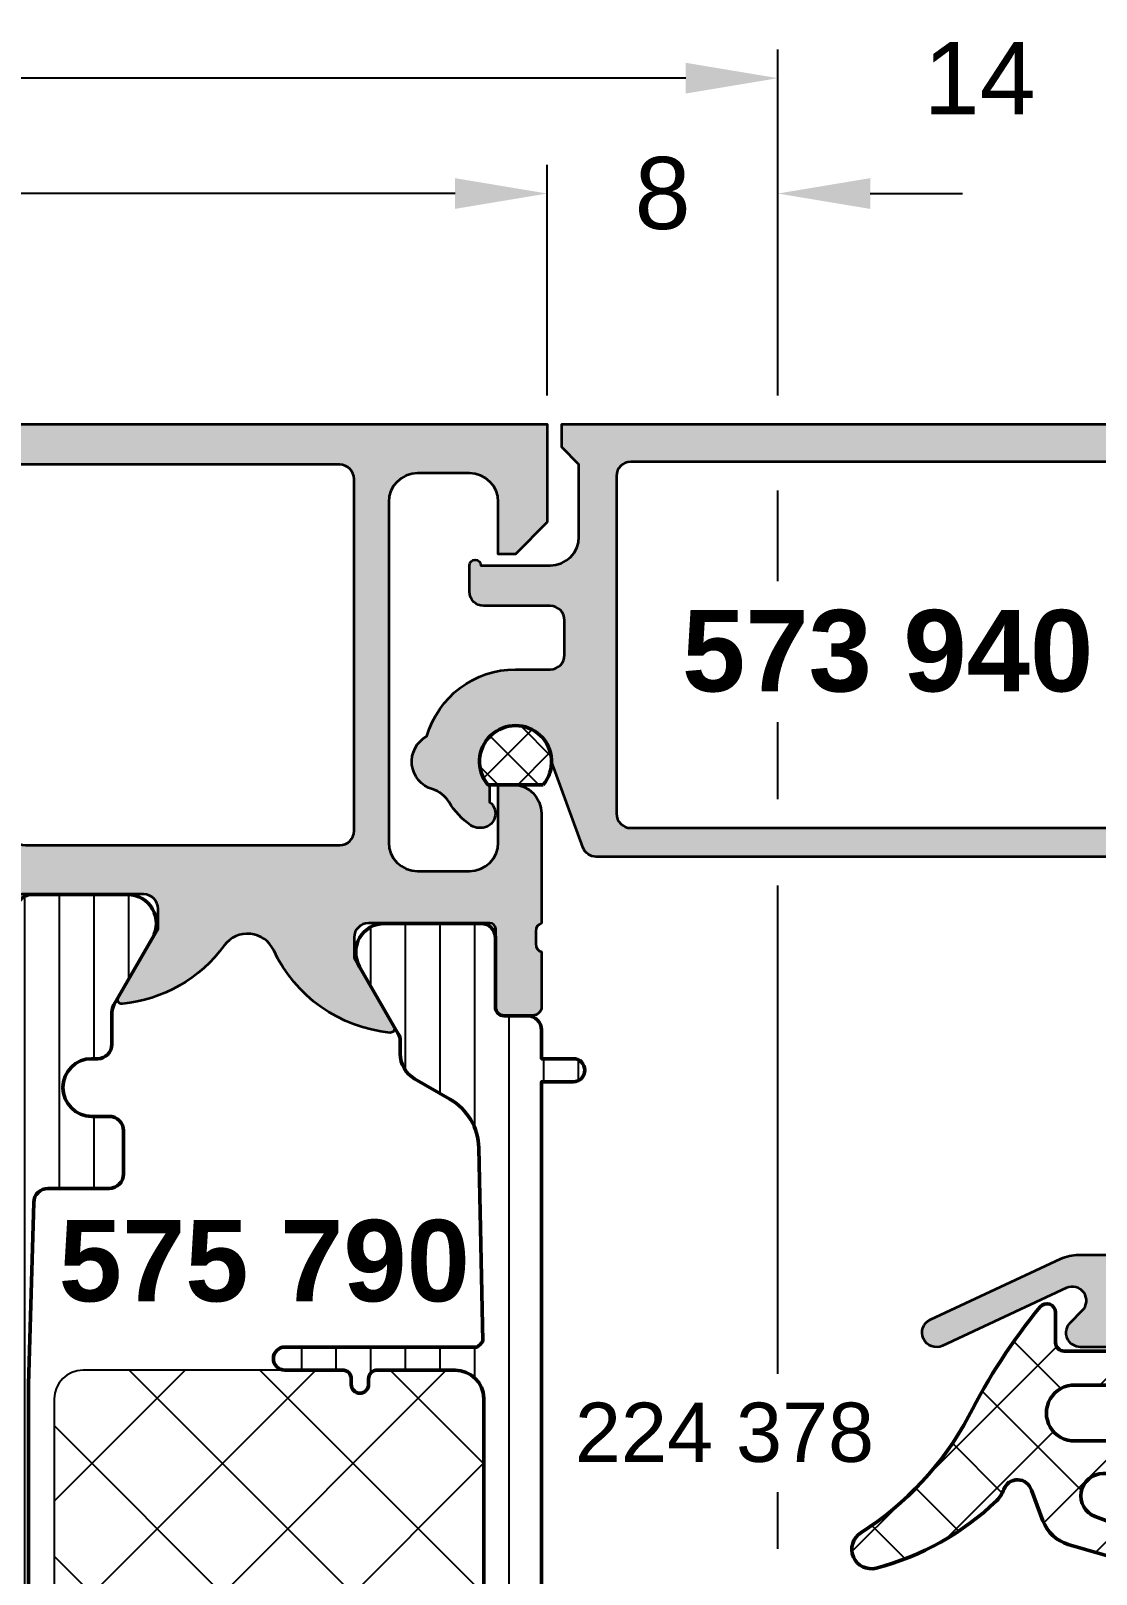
# Model space of a CAD drawing. Header units: millimetres. Extents: x 3 to 186, y 89 to 188.
# Drawn here: x 117.8 to 154.8, y 134.2 to 187.7 of the extents above; entities that cross this region are included whole.
import ezdxf

# ---------------------------------------------------------------- set-up
doc = ezdxf.new("R2010")
doc.units = ezdxf.units.MM
doc.header["$PDMODE"] = 1
doc.header["$PDSIZE"] = -0.001
for name, color, linetype, lineweight in [('S01_Bemaßung', 140, 'Continuous', 25), ('S02_Beschriftung', 40, 'Continuous', 25), ('S03_AL_Kontur', 255, 'Continuous', 35), ('S04_AL_Schraffur', 253, 'Continuous', 25), ('S05_EPDM_Kontur', 31, 'Continuous', 50), ('S06_EPDM_Schraffur', 43, 'Continuous', 25), ('S07_Isolation_Kontur', 91, 'Continuous', 50), ('S08_Isolation_Schraffur', 103, 'Continuous', 25), ('S35_Dämmung_Kontur', 3, 'Continuous', 25), ('S36_Dämmung_Schraffur', 120, 'Continuous', 25)]:
    doc.layers.add(name, color=color, linetype=linetype, lineweight=lineweight)
doc.styles.add('1_1_H_Art', font='arialbd.ttf', dxfattribs={"height": 2.825})
doc.styles.add('1_1_N_Art', font='arial.ttf', dxfattribs={"height": 2.055})
doc.styles.add('Arial', font='arial.ttf')
doc.dimstyles.new('1 zu 1', dxfattribs={"dimtxt": 2.5, "dimasz": 3.2, "dimexe": 1, "dimexo": 1, "dimgap": 1.5, "dimtad": 0, "dimdec": 1, "dimrnd": 0.5, "dimdsep": 46, "dimtxsty": 'Arial', "dimcen": 0, "dimclrd": 256, "dimclre": 256, "dimclrt": 256, "dimadec": 0, "dimazin": 0, "dimtfac": 1, "dimtdec": 1, "dimtofl": 0, "dimtmove": 0, "dimatfit": 1, "dimfxl": 1, "dimtolj": 1, "dimlwd": 25, "dimlwe": 25, "dimarcsym": 0})

# ---------------------------------------------------------------- blocks, each defined once
blk = doc.blocks.new('224378_s_8')
at = {"layer": 'S06_EPDM_Schraffur'}
h = blk.add_hatch(dxfattribs=at)
h.set_pattern_fill('NETZ', color=256, scale=2, angle=45, style=0)
h.set_pattern_definition([(45, (0, 0), (-1.414213562373095, 1.414213562373095), []), (135, (0, 0), (-1.414213562373095, -1.414213562373095), [])])
edge = h.paths.add_edge_path(flags=16)
edge.add_line((-0.164506756735267, -8.898610062468471), (1.312058528250102, -9.02879505891238))
edge.add_arc((1.354402743050796, -8.548524679816852), 0.482133456175413, 264.9614060860426, 444.1942468849379)
edge.add_arc((1.788147778703211, -4.282644851878048), 3.805740779663171, 219.7107994912026, 264.19424688493814, ccw=False)
edge.add_arc((-1.831880451483197, -7.289203000000025), 0.900000000000025, 39.71079949120138, 89.99999999999888)
edge.add_line((-1.831880451483179, -6.389203), (-2.724599748853934, -6.389202999999998))
edge.add_arc((-2.724599748853935, -7.159202999999999), 0.7700000000000005, 89.99999999999993, 249.447227364939)
edge.add_line((-2.99492361832416, -7.880191908094046), (-0.4540742874858088, -8.832844875625497))
edge.add_arc((-0.06789733109976337, -7.802860721205427), 1.100000000000008, 249.4472273649386, 264.9614060860424)
edge = h.paths.add_edge_path()
edge.add_arc((-7.106222588086673, -6.603951089656411), 0.9999999999999981, 313.9554304623681, 340.5908816210754)
edge.add_arc((-5.689991462348253, -7.10293815013273), 0.501565412505601, 16.21949341422419, 160.5908816210756, ccw=False)
edge.add_line((-5.208388999999999, -6.962842), (-4.809097000000003, -8.023084999999998))
edge.add_arc((-3.530084106027413, -7.537366235916185), 1.368136214245953, 200.7948065589327, 253.1264479161749)
edge.add_line((-3.927199999999999, -8.846601), (-1.450207000000001, -9.565351))
edge.add_arc((-0.5357365995927568, -6.217129211815003), 3.470856559424161, 254.7238748318921, 269.1174250522471)
edge.add_line((-0.589198999999997, -9.687574000000001), (1.283889999999998, -9.686598))
edge.add_arc((1.381176604735675, -8.525821815111122), 1.164845927522681, 265.209141032843, 406.8529737836414)
edge.add_arc((5.597147255102664, -4.027942672077469), 5.000000000000002, 184.3739810741781, 226.8529737836415, ccw=False)
edge.add_line((0.6117098113462458, -4.409273885580231), (0.3208993940556591, -0.6072847169584201))
edge.add_arc((0.02177314743027418, -0.6301645897685859), 0.2999999999999999, 4.373981074178115, 101.4394164137661)
edge.add_line((-0.03772635278444558, -0.3361241002536238), (-1.473685988328556, -0.6266925208963805))
edge.add_arc((-1.414186488113836, -0.9207330104113427), 0.3, 101.4394164137662, 188.9325514570444)
edge.add_line((-1.71054803132498, -0.9673145057234206), (-1.581707, -1.787029))
edge.add_arc((-1.868758854211871, -1.846154545567499), 0.2930778004986527, -91.16272792492452, 11.638733974823424, ccw=False)
edge.add_line((-1.874706, -2.139172), (-4.072708, -2.139172))
edge.add_arc((-4.076622919135959, -1.843066051712089), 0.2961318274068569, 180.9848550183428, 270.7574831788943, ccw=False)
edge.add_line((-4.372711, -1.848156), (-4.372710999999999, -0.7990531064777886))
edge.add_arc((-4.672710999999999, -0.7990531064777886), 0.2999999999999998, 0, 140.7032694711882)
edge.add_arc((11.51231980934353, -14.04480510928554), 21.21423363212921, 140.7032694711885, 152.9845319991142)
edge.add_arc((-16.92463388070737, 0.6810423653327762), 10.81061697889412, 302.45192504355396, 331.91348550750234, ccw=False)
edge.add_arc((-10.76146025027532, -9.011138990564021), 0.6751606889195143, 122.4519250435539, 284.5455045181278)
edge.add_arc((-12.96178949557896, -0.5308870950376852), 9.436217759805226, 284.545504518128, 313.9554304623682)
edge = h.paths.add_edge_path(flags=16)
edge.add_line((-2.191143, -3.317181), (-3.691143, -3.317181))
edge.add_arc((-3.717307442172203, -4.287182), 0.9703538107490393, 88.45489984488933, 271.5451001551107)
edge.add_line((-3.691143, -5.257183), (-2.191143000000001, -5.257183))
edge.add_arc((-2.164978962858655, -4.287182), 0.9703537998279469, 268.4549237517581, 451.5450762482419)
at = {"layer": 'S05_EPDM_Kontur'}
for points in [[(-6.412123991510444, -7.323831036752387, 0.1167451748392793), (-6.163052804110888, -6.93626232719596, -0.7290213320469126), (-5.208388999999999, -6.962842), (-4.809097000000003, -8.023084999999998, 0.232392888354235), (-3.927199999999999, -8.846601), (-1.450207000000001, -9.565351, 0.06288641343586611), (-0.589198999999997, -9.687574000000001), (1.283889999999998, -9.686598, 0.7109508974955993), (2.177783089369847, -7.67594879900521, -0.1875016784359854), (0.6117098113462458, -4.409273885580231), (0.3208993940556591, -0.60728471695842, 0.4508106504087874), (-0.03772635278444558, -0.3361241002536238), (-1.473685988328556, -0.6266925208963805, 0.4014558848682083), (-1.71054803132498, -0.9673145057234206), (-1.581707, -1.787029, -0.4812753553426265), (-1.874706, -2.139172), (-4.072708, -2.139172, -0.41305172572927), (-4.372711, -1.848156), (-4.372710999999999, -0.7990531064777886, 0.7047904934950746), (-4.904873905330836, -0.6090520923006407, 0.05363846905389252), (-7.387100000000009, -4.40864200000001, -0.1292631261023754), (-11.12374591125531, -8.44141005878105, 0.8547870980889478), (-10.59189443223657, -9.664659754744566, 0.1290340701791967)], [(-2.191143, -3.317181), (-3.691143, -3.317181, 1.02733734596278), (-3.691143, -5.257183), (-2.191143000000001, -5.257183, 1.027336917146778)], [(-0.164506756735267, -8.898610062468471), (1.312058528250102, -9.02879505891238, 0.993327583110394), (1.403173528208197, -8.068864299882488, -0.1965703499222237), (-1.139529223543036, -6.714181455038625, 0.223018928386005), (-1.831880451483179, -6.389203), (-2.724599748853934, -6.389202999999998, 0.8349977907423911), (-2.99492361832416, -7.880191908094046), (-0.454074287485809, -8.832844875625497, 0.06779696395073043)]]:
    blk.add_lwpolyline(points, format="xyb", close=True, dxfattribs=at)
blk = doc.blocks.new('244511_s_2')
at = {"layer": 'S06_EPDM_Schraffur'}
h = blk.add_hatch(dxfattribs=at)
h.set_pattern_fill('NETZ', color=256, angle=45)
h.set_pattern_definition([(45, (0, 0), (-0.7071067811865475, 0.7071067811865476), []), (135, (0, 0), (-0.7071067811865476, -0.7071067811865475), [])])
h.paths.add_polyline_path([(-0.8000000000000002, 0.9604686356149273), (-0.8000000000000002, -0.960468635614927, 2.134374745810951)])
at = {"layer": 'S05_EPDM_Kontur'}
blk.add_lwpolyline([(-0.8000000000000002, -0.9604686356149271), (-0.8000000000000002, 0.9604686356149271, -2.134374745810951)], format="xyb", close=True, dxfattribs=at)
blk = doc.blocks.new('573940_s')
at = {"layer": 'S04_AL_Schraffur'}
h = blk.add_hatch(color=256, dxfattribs=at)
h.dxf.hatch_style = 1
h.paths.add_polyline_path([(0.4999999999999964, 22, 0.4142135623730951), (0, 21.5), (0, 0.5), (0.8000000000000007, 0.4999999999999964), (1.399999999999991, 1.100000000000001), (3.900000000000002, 1.100000000000001, -0.4142135623730951), (4.900000000000002, 0.1000000000000014), (4.900000000000002, -2.300000000000001, 1), (4.900000000000002, -2.699999999999999), (5.800000000000001, -2.699999999999999, 0.4142135623730951), (6.300000000000001, -2.199999999999999), (6.300000000000006, 0.1000000000000014, -0.4142135623730951), (6.800000000000004, 0.6000000000000014), (8, 0.6000000000000014, -0.4142135623730951), (8.5, 0.1000000000000014), (8.5, -1.099999999999998, 0.3348749598846482), (10.82105496264089, -4.176923076923082, 0.6691373513853219), (12.65949349850255, -3.981730769230733, -0.1871225890724398), (13.10034186267938, -3.408471933471876, 0.1036124226643165), (13.90909090909092, -2.652390851355285, 0.1710164267635658), (13.99894552652606, -2.332455532034334, 0.7457290145034181), (13.1, -2), (12.56746757864487, -2, -1.481801024427353), (11.70000000000001, 0.1500000000000021), (14.67101007166283, 1.231359231790368, 0.3152987888789837), (15, 1.701205542183324), (15.00000000000001, 20.2, -0.4142135623730951), (15.50000000000001, 20.7), (28.3, 20.70000000000001, -0.4142135623730951), (28.8, 20.20000000000001), (28.8, 18.439609887764, 0.109517811683241), (28.94053831944502, 17.80568249515295), (31.04684610425517, 13.28869087390441, 1), (31.95315389240508, 13.71130913325774), (29.94990235896572, 18.00729591023983, -0.839099631177284), (30.73550936257563, 18.55738385623783), (31.14644660940673, 18.14644660940673, 0.668178637919302), (32.00000000000001, 18.5), (32, 19.5, 0.414213562373093), (31.5, 20), (30.5, 20, -0.4142135623730951), (30, 20.5), (30, 21.5, 0.4142135623730951), (29.5, 22)])
h.paths.add_polyline_path([(14, 20.3), (14, 2.900000000000002, -0.4142135623730945), (13.5, 2.400000000000002), (1.800000000000001, 2.399999999999999, -0.4142135623730951), (1.300000000000001, 2.899999999999999), (1.300000000000008, 20.3, -0.414213562373095), (1.800000000000004, 20.8), (13.5, 20.8, -0.4142135623730947)], flags=16)
at = {"layer": 'S03_AL_Kontur'}
for points in [[(13.10034186267939, -3.408471933471876, 0.1871225890724411), (12.65949349850255, -3.981730769230736, -0.6691373513853248), (10.82105496264088, -4.176923076923078, -0.3348749598846475), (8.5, -1.099999999999999), (8.5, 0.1000000000000004, 0.4142135623730951), (8, 0.600000000000001), (6.800000000000002, 0.6000000000000002, 0.414213562373095), (6.300000000000003, 0.1000000000000004), (6.300000000000001, -2.2, -0.414213562373095), (5.800000000000001, -2.7), (4.900000000000001, -2.7, -0.9999999999999999), (4.900000000000001, -2.3), (4.900000000000001, 0.1000000000000001, 0.4142135623730951), (3.900000000000001, 1.100000000000001), (1.399999999999995, 1.1), (0.8000000000000002, 0.5000000000000001), (3.061616997868383e-17, 0.5), (1.316495309083405e-15, 21.50000000000001, -0.414213562373095), (0.5000000000000017, 22), (29.5, 22, -0.414213562373095), (30, 21.5), (30, 20.5, 0.414213562373095), (30.5, 20), (31.50000000000001, 20, -0.414213562373095), (32, 19.5), (32.00000000000001, 18.5, -0.668178637919298), (31.14644660940673, 18.14644660940672), (30.73550936257563, 18.55738385623783, 0.8390996311772799), (29.94990235896572, 18.00729591023983), (31.95315389351833, 13.71130913087036, -0.9999999894632878), (31.04684610648167, 13.28869086912966), (28.94053831944502, 17.80568249515295, -0.1095178116832409), (28.8, 18.439609887764), (28.8, 20.20000000000001, 0.414213562373095), (28.3, 20.70000000000001), (15.50000000000001, 20.7, 0.414213562373095), (15.00000000000001, 20.2), (15, 1.701205542183323, -0.3152987888789837), (14.67101007166283, 1.231359231790368), (11.7, 0.1500000000000005, 1.481801024427348), (12.56746757864487, -2), (13.1, -2, -0.7207592200561251), (14, -2.300000000000002), (14, -2.364911064067285, -0.1543471301870135), (13.90909090909092, -2.652390851355297, -0.1036124226643151)], [(13.5, 2.400000000000002, 0.414213562373095), (14, 2.900000000000002), (14, 20.3, 0.414213562373095), (13.5, 20.8), (1.800000000000001, 20.8, 0.414213562373095), (1.300000000000003, 20.3), (1.3, 2.9, 0.414213562373095), (1.800000000000001, 2.4)]]:
    blk.add_lwpolyline(points, format="xyb", close=True, dxfattribs=at)
at = {"rotation": 180}
blk.add_blockref('244511_s_2', (11.7, -1.099999999999999), dxfattribs=at)
blk = doc.blocks.new('*D77')
at = {"layer": 'Defpoints', "color": 0, "transparency": 16777216}
for p in [(135.7182196403473, 182.0624956198927), (135.7182196403473, 174.062495619893), (86.71821964034734, 173.562495619893)]:
    blk.add_point(p, dxfattribs=at)
at = {"layer": 'S01_Bemaßung', "lineweight": 25, "transparency": 16777216}
for p, q in [((86.71821964034734, 174.562495619893), (86.71821964034734, 183.0624956198927)), ((135.7182196403473, 175.062495619893), (135.7182196403473, 183.0624956198927)), ((89.91821964034735, 182.0624956198927), (107.8747680714524, 182.0624956198927)), ((132.5182196403474, 182.0624956198927), (114.5616712092423, 182.0624956198927))]:
    blk.add_line(p, q, dxfattribs=at)
at = {"layer": 'S01_Bemaßung', "transparency": 16777216}
for points in [[(89.91821964034735, 182.595828953226), (89.91821964034735, 181.5291622865594), (86.71821964034734, 182.0624956198927)], [(132.5182196403474, 182.595828953226), (132.5182196403474, 181.5291622865594), (135.7182196403473, 182.0624956198927)]]:
    blk.add_solid(points, dxfattribs=at)
at = {"layer": 'S01_Bemaßung', "transparency": 16777216, "insert": (111.2182196403473, 182.0624956198927), "char_height": 2.5, "attachment_point": 5, "style": 'Arial'}
blk.add_mtext('\\A1;49', dxfattribs=at)
blk = doc.blocks.new('*D78')
at = {"layer": 'Defpoints', "color": 0, "transparency": 16777216}
for p in [(143.718928180343, 182.0624956198927), (135.7182196403473, 174.062495619893), (143.718928180343, 174.062495619893)]:
    blk.add_point(p, dxfattribs=at)
at = {"layer": 'S01_Bemaßung', "lineweight": 25, "transparency": 16777216}
for p, q in [((135.7182196403473, 175.062495619893), (135.7182196403473, 183.0624956198927)), ((143.718928180343, 175.062495619893), (143.718928180343, 183.0624956198927)), ((132.5182196403474, 182.0624956198927), (129.3182196403473, 182.0624956198927)), ((146.918928180343, 182.0624956198927), (150.118928180343, 182.0624956198927))]:
    blk.add_line(p, q, dxfattribs=at)
at = {"layer": 'S01_Bemaßung', "transparency": 16777216}
for points in [[(132.5182196403474, 182.595828953226), (132.5182196403474, 181.5291622865594), (135.7182196403473, 182.0624956198927)], [(146.918928180343, 182.595828953226), (146.918928180343, 181.5291622865594), (143.718928180343, 182.0624956198927)]]:
    blk.add_solid(points, dxfattribs=at)
at = {"layer": 'S01_Bemaßung', "transparency": 16777216, "insert": (139.7185739103452, 182.0624956198927), "char_height": 2.5, "attachment_point": 5, "style": 'Arial'}
blk.add_mtext('\\A1;8', dxfattribs=at)
blk = doc.blocks.new('*D79')
at = {"layer": 'Defpoints', "color": 0, "transparency": 16777216}
for p in [(157.7182196403473, 186.062495619893), (143.718928180343, 174.062495619893), (157.7182196403473, 173.562495619893)]:
    blk.add_point(p, dxfattribs=at)
at = {"layer": 'S01_Bemaßung', "lineweight": 25, "transparency": 16777216}
for p, q in [((143.718928180343, 175.062495619893), (143.718928180343, 187.062495619893)), ((157.7182196403473, 174.562495619893), (157.7182196403473, 187.062495619893)), ((140.518928180343, 186.062495619893), (137.318928180343, 186.062495619893)), ((160.9182196403473, 186.062495619893), (164.1182196403473, 186.062495619893))]:
    blk.add_line(p, q, dxfattribs=at)
at = {"layer": 'S01_Bemaßung', "transparency": 16777216}
for points in [[(140.518928180343, 186.5958289532263), (140.518928180343, 185.5291622865597), (143.718928180343, 186.062495619893)], [(160.9182196403473, 186.5958289532263), (160.9182196403473, 185.5291622865597), (157.7182196403473, 186.062495619893)]]:
    blk.add_solid(points, dxfattribs=at)
at = {"layer": 'S01_Bemaßung', "transparency": 16777216, "insert": (150.7185739103452, 186.062495619893), "char_height": 2.5, "attachment_point": 5, "style": 'Arial'}
blk.add_mtext('\\A1;14', dxfattribs=at)
blk = doc.blocks.new('*D80')
at = {"layer": 'Defpoints', "color": 0, "transparency": 16777216}
for p in [(143.718928180343, 186.062495619893), (72.71821964034552, 166.0624243197716), (143.718928180343, 134.0624938649056)]:
    blk.add_point(p, dxfattribs=at)
at = {"layer": 'S01_Bemaßung', "lineweight": 25, "transparency": 16777216}
for p, q in [((72.71821964034552, 175.0624963155567), (72.71821964034552, 187.062495619893)), ((143.718928180343, 175.062495619893), (143.718928180343, 187.062495619893)), ((75.91821964034553, 186.062495619893), (105.179522068598, 186.062495619893)), ((140.518928180343, 186.062495619893), (111.2576257520905, 186.062495619893)), ((72.71821964034552, 167.0624243197716), (72.71821964034552, 173.0624963155567)), ((143.718928180343, 168.6224118503177), (143.718928180343, 171.7624956198929)), ((143.718928180343, 161.062495619893), (143.718928180343, 163.7357474574118)), ((143.718928180343, 141.1355158456324), (143.718928180343, 158.062495619893)), ((143.718928180343, 135.0624938649056), (143.718928180343, 137.0356590925628))]:
    blk.add_line(p, q, dxfattribs=at)
at = {"layer": 'S01_Bemaßung', "transparency": 16777216}
for points in [[(75.91821964034553, 186.5958289532263), (75.91821964034553, 185.5291622865597), (72.71821964034552, 186.062495619893)], [(140.518928180343, 186.5958289532263), (140.518928180343, 185.5291622865597), (143.718928180343, 186.062495619893)]]:
    blk.add_solid(points, dxfattribs=at)
at = {"layer": 'S01_Bemaßung', "transparency": 16777216, "insert": (108.2185739103443, 186.062495619893), "char_height": 2.5, "attachment_point": 5, "style": 'Arial'}
blk.add_mtext('\\A1;71', dxfattribs=at)
blk = doc.blocks.new('511130_s')
at = {"layer": 'S04_AL_Schraffur'}
h = blk.add_hatch(color=256, dxfattribs=at)
h.dxf.hatch_style = 1
edge = h.paths.add_edge_path()
edge.add_line((5.551115123125783e-16, -3.399999999999999), (-1.1, -4.500000000000001))
edge.add_line((-1.099999999999999, -4.500000000000001), (-1.699999999999999, -4.5))
edge.add_line((-1.699999999999999, -4.5), (-1.7, -2.7))
edge.add_arc((-2.7, -2.7), 1, 0, 90)
edge.add_line((-2.7, -1.7), (-4.500000000000001, -1.700000000000002))
edge.add_arc((-4.5, -2.700000000000001), 0.9999999999999991, 90.00000000000006, 180)
edge.add_line((-5.5, -2.700000000000001), (-5.5, -14.5))
edge.add_arc((-4.499999999999999, -14.5), 1.000000000000001, 179.9999999999999, 269.9999999999999)
edge.add_line((-4.500000000000001, -15.5), (-2.700000000000002, -15.5))
edge.add_arc((-2.700000000000003, -14.5), 1, 270, 360.0000000000001)
edge.add_line((-1.700000000000002, -14.5), (-1.699999999999999, -12.5))
edge.add_line((-1.699999999999999, -12.5), (-1.199999999999996, -12.5))
edge.add_arc((-1.199999999999996, -13.5), 1, 0, 90, ccw=False)
edge.add_line((-0.1999999999999963, -13.5), (-0.1999999999999968, -17.3))
edge.add_arc((-0.09999999999999384, -17.58284271247462), 0.3000000000000038, 109.471220634491, 180)
edge.add_line((-0.3999999999999968, -17.58284271247462), (-0.3999999999999951, -18.01715728752539))
edge.add_arc((-0.09999999999999548, -18.01715728752539), 0.2999999999999996, 180, 250.5287793655094)
edge.add_line((-0.1999999999999948, -18.3), (-0.1999999999999941, -20.19999999999996))
edge.add_arc((-0.5000000000000338, -20.19999999999996), 0.3000000000000397, -90, 0, ccw=False)
edge.add_line((-0.5000000000000336, -20.5), (-1.489999999999954, -20.5))
edge.add_arc((-1.489999999999954, -20.19999999999996), 0.3000000000000398, 180, 270.00000000000006, ccw=False)
edge.add_line((-1.789999999999994, -20.19999999999996), (-1.789999999999996, -17.5))
edge.add_arc((-1.989999999999996, -17.50000000000001), 0.2, 1.017777498068326e-12, 90.0000000000002)
edge.add_line((-1.989999999999996, -17.3), (-6.19999999999999, -17.3))
edge.add_arc((-6.199999999999989, -17.8), 0.5000000000000036, 90.0000000000002, 180)
edge.add_line((-6.69999999999999, -17.8), (-6.69999999999999, -18.5))
edge.add_line((-6.69999999999999, -18.5), (-5.318504542377629, -20.89282032302755))
edge.add_arc((-5.438119784648292, -20.96188021535171), 0.1381197846482999, -95.6225775507931, 30.00000000000091, ccw=False)
edge.add_arc((-4.96177675882619, -16.12339113815219), 5.000000000000004, 205.0787776641433, 264.37742244920645, ccw=False)
edge.add_arc((-10.39613192002033, -18.66657496595597), 1.000000000000001, 25.0787776641433, 143.8053270726162)
edge.add_arc((-15.2382232411738, -15.12339113815219), 5.000000000000002, 275.62257755079344, 323.8053270726163, ccw=False)
edge.add_arc((-14.7618802153517, -19.96188021535171), 0.1381197846482951, 150.0000000000003, 275.62257755079395, ccw=False)
edge.add_line((-14.88149545762236, -19.89282032302756), (-13.5, -17.5))
edge.add_line((-13.5, -17.5), (-13.5, -16.8))
edge.add_arc((-14, -16.8), 0.5000000000000018, 4.071109992273287e-13, 90)
edge.add_line((-14, -16.3), (-18.21, -16.3))
edge.add_arc((-18.21, -16.5), 0.1999999999999957, 90, 180.000000000001)
edge.add_line((-18.41, -16.5), (-18.41, -19.19999999999996))
edge.add_arc((-18.71000000000004, -19.19999999999996), 0.3000000000000398, -90, 0, ccw=False)
edge.add_line((-18.71000000000004, -19.5), (-19.69999999999996, -19.5))
edge.add_arc((-19.69999999999996, -19.19999999999996), 0.3000000000000398, 180, 270, ccw=False)
edge.add_line((-20, -19.19999999999996), (-20, -17.3))
edge.add_arc((-20.1, -17.01715728752538), 0.3000000000000021, 289.4712206344901, 360)
edge.add_line((-19.8, -17.01715728752538), (-19.8, -16.58284271247462))
edge.add_arc((-20.1, -16.58284271247462), 0.2999999999999972, 0, 70.52877936550966)
edge.add_line((-20, -16.3), (-20, -13.3))
edge.add_arc((-20.3, -13.3), 0.2999999999999972, 0, 90)
edge.add_line((-20.3, -13.00000000000001), (-27.86769096001073, -13.00000000000001))
edge.add_arc((-27.86769096001073, -13.2), 0.1999999999999993, 90, 189.0000000000005)
edge.add_line((-28.06522862812976, -13.23128689300805), (-27.5915806127587, -16.22178276747988))
edge.add_arc((-28.08542478305627, -16.3), 0.5000000000000018, -90, 8.999999999999773, ccw=False)
edge.add_line((-28.08542478305627, -16.8), (-29.6, -16.8))
edge.add_arc((-29.6, -16.6), 0.1999999999999993, 180, 270, ccw=False)
edge.add_line((-29.8, -16.6), (-29.8, -14.05))
edge.add_arc((-30, -14.05), 0.1999999999999993, 0, 90)
edge.add_line((-30, -13.85), (-31.8, -13.85))
edge.add_arc((-31.8, -13.65000000000001), 0.1999999999999957, 179.999999999999, 270, ccw=False)
edge.add_line((-32, -13.65), (-32, -8.700000000000003))
edge.add_arc((-32.525, -8.200000000000003), 0.724999999999999, 316.3971810272963, 403.6028189727036)
edge.add_line((-32, -7.700000000000004), (-32, -1.900000000000004))
edge.add_arc((-32.5, -1.900000000000005), 0.5, 1.017777498068325e-13, 90)
edge.add_line((-32.5, -1.400000000000006), (-39.5, -1.400000000000004))
edge.add_arc((-39.5, -1.900000000000004), 0.5, 90, 180)
edge.add_line((-40, -1.900000000000004), (-40, -4.000000000000005))
edge.add_arc((-40.5, -4.000000000000005), 0.5, -90, 0, ccw=False)
edge.add_line((-40.5, -4.500000000000006), (-41.99999999999999, -4.500000000000006))
edge.add_arc((-42, -4.000000000000003), 0.5000000000000036, 180.0000000000004, 270.0000000000008, ccw=False)
edge.add_line((-42.5, -4.000000000000006), (-42.5, -3.500000000000006))
edge.add_line((-42.5, -3.500000000000006), (-41.2, -3.500000000000006))
edge.add_line((-41.2, -3.500000000000006), (-41.2, -1.300000000000006))
edge.add_line((-41.2, -1.300000000000006), (-47.8, -1.300000000000006))
edge.add_line((-47.8, -1.300000000000006), (-47.8, -3.500000000000006))
edge.add_line((-47.8, -3.500000000000006), (-46.5, -3.500000000000006))
edge.add_line((-46.5, -3.500000000000006), (-46.5, -4.000000000000005))
edge.add_arc((-47, -4.000000000000005), 0.5, -90, 0, ccw=False)
edge.add_line((-47, -4.500000000000006), (-48.5, -4.500000000000006))
edge.add_arc((-48.5, -4.000000000000006), 0.5, 180, 270, ccw=False)
edge.add_line((-49, -4.000000000000006), (-49, -0.5000000000000062))
edge.add_arc((-48.5, -0.5000000000000024), 0.5, 90.0000000000008, 180.0000000000004, ccw=False)
edge.add_line((-48.50000000000001, -5.967448757360216e-15), (0, 0))
edge.add_line((0, 0), (5.551115123125783e-16, -3.399999999999999))
edge = h.paths.add_edge_path(flags=16)
edge.add_arc((-29.7, -1.9), 0.4999999999999982, 90, 180.0000000000002)
edge.add_line((-30.2, -1.900000000000002), (-30.2, -11.85))
edge.add_arc((-29.9, -11.85), 0.2999999999999972, 180, 270)
edge.add_line((-29.9, -12.15), (-29.70919107027986, -12.15000000000001))
edge.add_arc((-29.70919107027986, -11.85000000000002), 0.2999999999999883, 270.0000000000007, 310.0000000000018)
edge.add_line((-29.5163547873739, -12.0798133329357), (-29.14464419713559, -11.76791111376205))
edge.add_arc((-27.85906897776252, -13.3), 1.999999999999998, 90.00000000000011, 129.9999999999999, ccw=False)
edge.add_line((-27.85906897776252, -11.30000000000001), (-19.6, -11.30000000000001))
edge.add_arc((-19.6, -12.30000000000001), 1, 0, 90, ccw=False)
edge.add_line((-18.6, -12.30000000000001), (-18.6, -14.1))
edge.add_arc((-18.1, -14.1), 0.5, 180, 270)
edge.add_line((-18.1, -14.6), (-7.200000000000003, -14.6))
edge.add_arc((-7.200000000000001, -14.1), 0.5, 269.9999999999999, 360)
edge.add_line((-6.700000000000001, -14.1), (-6.699999999999999, -1.900000000000002))
edge.add_arc((-7.199999999999999, -1.900000000000001), 0.5, 0, 90)
edge.add_line((-7.199999999999999, -1.400000000000001), (-29.7, -1.400000000000002))
at = {"layer": 'S03_AL_Kontur'}
for points in [[(5.551115123125783e-16, -3.399999999999999), (-1.099999999999999, -4.500000000000001), (-1.699999999999999, -4.5), (-1.7, -2.7, 0.414213562373095), (-2.7, -1.7), (-4.500000000000001, -1.700000000000002, 0.414213562373095), (-5.5, -2.700000000000001), (-5.5, -14.5, 0.414213562373095), (-4.500000000000001, -15.5), (-2.700000000000002, -15.5, 0.414213562373095), (-1.700000000000002, -14.5), (-1.699999999999999, -12.5), (-1.199999999999996, -12.5, -0.414213562373095), (-0.1999999999999963, -13.5), (-0.1999999999999968, -17.3, 0.3178372451957812), (-0.3999999999999968, -17.58284271247462), (-0.3999999999999951, -18.01715728752539, 0.3178372451957824), (-0.1999999999999948, -18.3), (-0.1999999999999941, -20.19999999999996, -0.4142135623730951), (-0.5000000000000336, -20.5), (-1.489999999999954, -20.5, -0.414213562373095), (-1.789999999999994, -20.19999999999996), (-1.789999999999996, -17.5, 0.414213562373095), (-1.989999999999996, -17.3), (-6.19999999999999, -17.3, 0.414213562373095), (-6.69999999999999, -17.8), (-6.69999999999999, -18.5), (-5.318504542377629, -20.89282032302755, -0.6105378334010336), (-5.451652079404859, -21.09933548774936, -0.2646719147936072), (-9.490406059821304, -18.24271099465534, 0.5699652493473596), (-11.20314714021257, -18.07604432798868, -0.2133901248928144), (-14.74834792059513, -20.09933548774936, -0.6105378334010351), (-14.88149545762236, -19.89282032302756), (-13.5, -17.5), (-13.5, -16.8, 0.4142135623730937), (-14, -16.3), (-18.21, -16.3, 0.414213562373095), (-18.41, -16.5), (-18.41, -19.19999999999996, -0.414213562373095), (-18.71000000000004, -19.5), (-19.69999999999996, -19.5, -0.414213562373095), (-20, -19.19999999999996), (-20, -17.3, 0.3178372451957844), (-19.8, -17.01715728752538), (-19.8, -16.58284271247462, 0.3178372451957838), (-20, -16.3), (-20, -13.3, 0.414213562373095), (-20.3, -13.00000000000001), (-27.86769096001073, -13.00000000000001, 0.4610063144273195), (-28.06522862812976, -13.23128689300805), (-27.5915806127587, -16.22178276747988, -0.4610063144273173), (-28.08542478305627, -16.8), (-29.6, -16.8, -0.414213562373095), (-29.8, -16.6), (-29.8, -14.05, 0.414213562373095), (-30, -13.85), (-31.8, -13.85, -0.4142135623731015), (-32, -13.65), (-32, -8.700000000000003, 0.4000000000000009), (-32, -7.700000000000004), (-32, -1.900000000000004, 0.414213562373095), (-32.5, -1.400000000000006), (-39.5, -1.400000000000004, 0.414213562373095), (-40, -1.900000000000004), (-40, -4.000000000000005, -0.414213562373095), (-40.5, -4.500000000000006), (-41.99999999999999, -4.500000000000006, -0.414213562373095), (-42.5, -4.000000000000006), (-42.5, -3.500000000000006), (-41.2, -3.500000000000006), (-41.2, -1.300000000000006), (-47.8, -1.300000000000006), (-47.8, -3.500000000000006), (-46.5, -3.500000000000006), (-46.5, -4.000000000000005, -0.414213562373095), (-47, -4.500000000000006), (-48.5, -4.500000000000006, -0.414213562373095), (-49, -4.000000000000006), (-49, -0.500000000000006, -0.414213562373095), (-48.50000000000001, -5.967448757360216e-15), (0, 0)], [(-29.7, -1.400000000000002, 0.414213562373095), (-30.2, -1.900000000000002), (-30.2, -11.85, 0.414213562373095), (-29.9, -12.15), (-29.70919107027986, -12.15000000000001, 0.1763269807084703), (-29.5163547873739, -12.0798133329357), (-29.14464419713559, -11.76791111376205, -0.1763269807084643), (-27.85906897776252, -11.30000000000001), (-19.6, -11.30000000000001, -0.414213562373095), (-18.6, -12.30000000000001), (-18.6, -14.1, 0.414213562373095), (-18.1, -14.6), (-7.200000000000002, -14.6, 0.414213562373095), (-6.700000000000001, -14.1), (-6.699999999999999, -1.900000000000002, 0.414213562373095), (-7.199999999999999, -1.400000000000001)]]:
    blk.add_lwpolyline(points, format="xyb", close=True, dxfattribs=at)
blk = doc.blocks.new('30065155_s')
at = {"layer": 'S08_Isolation_Schraffur'}
h = blk.add_hatch(dxfattribs=at)
h.set_pattern_fill('LINIE', color=256, scale=1.2, angle=90)
h.set_pattern_definition([(90, (-1.77635683940025e-14, 23.5), (-1.2, 7.347880794884119e-17), [])])
h.paths.add_polyline_path([(4.400000000000055, 41.3), (4.199999999999982, 41.3, 0.9626991591091886), (4.614304661822929, 39.26423834544263, -0.5305984520674972), (5.299999999999981, 38.8), (5.299999999999981, 37.3, -0.4142135623730951), (4.799999999999981, 36.8), (2.68551033387336, 36.8, 0.4056275268475895), (2.185726456641185, 36.31469952580095), (1.999999999999987, 29.99999999999999), (1.999999999999987, 17.00967747277416, 0.004838623101274684), (2.000187289418271, 16.99032433971403), (2.178149590281433, 7.796517329008065, 0.262769886817676), (3.177775011444863, 6.103172787559451), (4.400000000000053, 5.397520861406832, -0.2679491924311552), (4.900000000000055, 4.53149545762227), (4.900000000000001, 4.085255888325818, 0.1316524975874242), (4.966987298107783, 3.835255888325761), (6.309474411167427, 1.509999999999998, -0.577350269189627), (5.443449007382989, 0.00999999999999801), (2.099999999999997, 0.01000000000001222, -0.4142135623730929), (1.600000000000002, 0.5100000000000051), (1.6, 2.910000000000004, 1.449614044175545), (0.8535533905932718, 3.356446609406731, -0.6681786379193029), (0, 3.710000000000008), (-1.554312234475219e-14, 8.05, 0.4142135623730929), (-0.5000000000000155, 8.549999999999997), (-8.900000000000018, 8.549999999999997, -0.3996375341444468), (-9.898749217771947, 9.500000000000398, 0.01941759881085288), (-9.905638649432166, 9.577334852630926, -0.01060136377192177), (-11.60000000000004, 25.42970143555213), (-11.60000000000002, 26.45000000000001, -0.4142135623730894), (-11.10000000000002, 26.95), (-10.10000000000002, 26.95, 0.4142135623730951), (-9.800000000000018, 27.25), (-9.800000000000018, 28.65, 0.4142135623730934), (-10.10000000000002, 28.95), (-11.50000000000002, 28.95, -0.414213562373097), (-12.00000000000002, 29.45), (-12.00000000000002, 31.15), (-10.00000000000002, 31.15, 0.4142135623730952), (-9.800000000000018, 31.35), (-9.800000000000017, 34.09999999999999), (-8.100000000000017, 34.09999999999999, -0.4627606305581486), (-7.606616451333627, 33.5189279708817), (-8.097353419466573, 30.53242881164731, 0.4627606305581528), (-7.900000000000016, 30.3), (-0.500000000000024, 30.3, 0.4142135623730948), (-2.220446049250313e-14, 30.8), (-1.98729921407903e-14, 39.81010205144337, 0.4082482904638645), (-1.98729921407903e-14, 40.78989794855664), (-2.775557561562891e-14, 43.28999999999999, -0.4142135623730935), (0.4999999999999697, 43.78999999999999), (1.299999999999971, 43.79, 0.4142135623730913), (1.599999999999969, 44.09), (1.599999999999974, 46.48999999999999, -0.4142135623730944), (2.099999999999973, 46.98999999999999), (5.443449007382957, 46.98999999999999, -0.5773502691896274), (6.309474411167393, 45.48999999999999), (4.966987298107751, 43.16474411167425, 1.019560893201792), (4.733878785210184, 42.17218940982598, -0.687960691492699)])
h.paths.add_polyline_path([(-0.5000000000000053, 28.5, -0.4142135623730951), (-5.329070518200751e-15, 28), (-3.996802888650564e-15, 12.64918445417767, -0.7805831932101502), (-0.3764253732035361, 12.55498207793379), (-7.800000000000006, 26.45810189569857), (-7.800000000000004, 28, -0.4142135623730951), (-7.300000000000004, 28.5)], flags=16)
h.paths.add_polyline_path([(-10.00000000000002, 24.75), (-10.00000000000002, 23.23444553569169, 0.008221414753644431), (-8.673170371714624, 10.98797749339614, 0.3782394917421075), (-8.177032075798424, 10.55000000000005), (-1.453177519063315, 10.55, 0.566348922232836), (-1.27675214585978, 10.84420237624388), (-8.827505049255981, 24.98550594060971, 0.276854710730092), (-9.268568482264813, 25.25, 0.6053181298852219)], flags=16)
at = {"layer": 'S07_Isolation_Kontur'}
for points in [[(-0.5000000000000226, 30.3, 0.4142135623730951), (-2.213507155346406e-14, 30.8), (-1.982956271599049e-14, 39.81010205144337, 0.4082482904638645), (-1.984523656517467e-14, 40.78989794855664), (-2.775557561562891e-14, 43.28999999999999, -0.4142135623730937), (0.4999999999999738, 43.78999999999999), (1.299999999999971, 43.79, 0.414213562373095), (1.599999999999969, 44.09), (1.599999999999974, 46.48999999999999, -0.414213562373095), (2.099999999999972, 46.98999999999999), (5.443449007382956, 46.98999999999999, -0.5773502691896266), (6.309474411167394, 45.48999999999999), (4.966987298107751, 43.16474411167425, 0.1316524975873954), (4.89999999999997, 42.91474411167425), (4.900000000000055, 41.8, -0.414213562373095), (4.400000000000055, 41.3), (4.199999999999982, 41.3, 0.9999999999999999), (4.199999999999982, 39.3), (4.799999999999979, 39.3, -0.414213562373095), (5.299999999999981, 38.8), (5.299999999999981, 37.3, -0.414213562373095), (4.799999999999981, 36.8), (2.685510333873363, 36.8, 0.4056275268475899), (2.185726456641186, 36.31469952580095), (1.999999999999987, 30), (1.999999999999987, 17.00967747277418, 0.004838623101273794), (2.000187289418271, 16.99032433971405), (2.178149590281433, 7.796517329008065, 0.2627698868176761), (3.177775011444865, 6.103172787559451), (4.400000000000055, 5.397520861406825, -0.2679491924311225), (4.900000000000055, 4.531495457622388), (4.900000000000001, 4.085255888325758, 0.1316524975873951), (4.966987298107782, 3.835255888325758), (6.309474411167425, 1.509999999999998, -0.5773502691896273), (5.443449007382987, 0.00999999999999801), (2.100000000000001, 0.01000000000000156, -0.414213562373095), (1.600000000000003, 0.509999999999998), (1.6, 2.910000000000004, 0.414213562373095), (1.3, 3.210000000000004), (0.4999999999999993, 3.210000000000001, -0.4142135623730963), (0, 3.710000000000001), (-1.554312234475219e-14, 8.049999999999997, 0.414213562373095), (-0.5000000000000155, 8.549999999999997), (-8.900000000000016, 8.549999999999995, -0.3996375341443293), (-9.898749217771925, 9.499999999999995, 0.01941759881094676), (-9.905638649432065, 9.577334852630903, -0.01060136377192211), (-11.59999999999998, 25.42970143555261), (-11.60000000000002, 26.45, -0.4142135623730947), (-11.10000000000002, 26.95), (-10.10000000000002, 26.95, 0.414213562373095), (-9.800000000000018, 27.25), (-9.800000000000018, 28.65, 0.414213562373095), (-10.10000000000002, 28.95), (-11.50000000000002, 28.95, -0.414213562373095), (-12.00000000000002, 29.45), (-12.00000000000002, 30.95, -0.414213562373095), (-11.80000000000002, 31.15), (-10.00000000000002, 31.15, 0.414213562373095), (-9.800000000000018, 31.35), (-9.800000000000018, 33.9, -0.414213562373095), (-9.60000000000002, 34.09999999999999), (-8.10000000000002, 34.09999999999999, -0.4627606305581495), (-7.606616451333625, 33.5189279708817), (-8.097353419466573, 30.53242881164732, 0.4627606305581503), (-7.900000000000018, 30.3)], [(-5.204170427930421e-15, 28, 0.414213562373095), (-0.5000000000000054, 28.5), (-7.300000000000004, 28.5, 0.414213562373095), (-7.800000000000004, 28), (-7.800000000000006, 26.58322945477114, 0.1232274951412248), (-7.74106343300884, 26.34772351416144), (-0.3764253732035361, 12.55498207793379, 0.7805831932101499), (-3.95516952522712e-15, 12.64918445417767)], [(-9.50000000000002, 25.25, 0.4142135623730952), (-10.00000000000002, 24.75), (-10.00000000000002, 23.23444553569198, 0.008221414753644633), (-8.673170371714622, 10.98797749339612, 0.3782394917421046), (-8.177032075798412, 10.55000000000005), (-1.453177519063313, 10.55, 0.5663489222328337), (-1.27675214585978, 10.84420237624388), (-8.82750504925598, 24.9855059406097, 0.2768547107300935), (-9.268568482264813, 25.25)]]:
    blk.add_lwpolyline(points, format="xyb", close=True, dxfattribs=at)
blk = doc.blocks.new('662011_s')
blk.add_blockref('30065155_s', (0, 0))
blk = doc.blocks.new('30065273_s')
at = {"layer": 'S08_Isolation_Schraffur'}
h = blk.add_hatch(dxfattribs=at)
h.set_pattern_fill('LINIE', color=256, scale=1.2, angle=90)
h.set_pattern_definition([(90, (0, 0), (-1.2, 7.347880794884119e-17), [])])
h.paths.add_polyline_path([(-9.992007221626409e-16, 17.5), (1.100000000000002, 17.5, 1), (1.1, 18.3), (-8.881784197001252e-16, 18.3), (-2.331468351712829e-15, 19.28999999999999, 0.4142135623730934), (-0.5000000000000008, 19.78999999999999), (-1.300000000000004, 19.79, -0.414213562373094), (-1.600000000000004, 20.09), (-1.600000000000004, 22.48999999999999, 0.4142135623730919), (-2.1, 22.98999999999998), (-5.443449007382985, 22.98999999999999, 0.5773502691896267), (-6.309474411167427, 21.48999999999999), (-4.966987298107783, 19.16474411167424, -0.1316524975873965), (-4.900000000000002, 18.91474411167423), (-4.900000000000003, 18.46850454237764, 0.2679491924311223), (-4.400000000000005, 17.6024791385932), (-3.176651633347815, 16.89617862979386, -0.2625069295448377), (-2.177065265461441, 15.20480161431472), (-2.040764940802144, 8.504067379208976, -0.1458927171538013), (-2.240723577590783, 8.3), (-8.9, 8.3, 1), (-8.900000000000002, 7.5), (-6.899999999999999, 7.499999999999996, -0.4142135623730903), (-6.600000000000001, 7.200000000000001), (-6.599999999999997, 6.999999999999995, 1), (-6.000000000000001, 6.999999999999997), (-6, 7.19999999999999, -0.4142135623730939), (-5.7, 7.499999999999991), (-3.000206858838339, 7.500000000000001, -0.4082690812026684), (-2.000413674895308, 6.520336896045016), (-1.999999999999999, 6.500000000002149), (-2.000206858838837, -6.500000000000327, -0.4142135623730963), (-3.000206858838511, -7.5), (-5.700000000000001, -7.499999999999993, -0.4142135623730939), (-6.000000000000001, -7.199999999999992), (-6.000000000000002, -7, 1), (-6.6, -7), (-6.6, -7.199999999999996, -0.4142135623730951), (-6.899999999999999, -7.499999999999996), (-8.899999999999999, -7.5, 1), (-8.899999999999999, -8.3), (-2.240723577590791, -8.299999999999999, -0.4201831359472838), (-2.040764940802153, -8.504067379208973), (-2.177065265461442, -15.20480161431471, -0.2625069295448385), (-3.176651633347817, -16.89617862979387), (-4.400000000000005, -17.60247913859319, 0.2679491924311239), (-4.900000000000005, -18.46850454237764), (-4.900000000000004, -18.91474411167424, -0.1316524975873961), (-4.966987298107785, -19.16474411167424), (-6.309474411167425, -21.48999999999999, 0.5773502691896256), (-5.443449007382983, -22.98999999999999), (-2.099999999999993, -22.98999999999999, 0.4142135623730943), (-1.599999999999998, -22.48999999999999), (-1.599999999999991, -20.08999999999999, -0.4142135623730986), (-1.299999999999998, -19.78999999999999), (-0.4999999999999968, -19.78999999999999, 0.4142135623730957), (2.220446049250313e-15, -19.28999999999999)])
at = {"layer": 'S07_Isolation_Kontur'}
blk.add_lwpolyline([(1.1, 17.5), (-8.326672684688674e-16, 17.5), (2.220446049250313e-15, -19.28999999999999, -0.4142135623730964), (-0.4999999999999982, -19.78999999999999), (-1.299999999999998, -19.78999999999999, 0.414213562373095), (-1.599999999999991, -20.08999999999999), (-1.599999999999998, -22.48999999999999, -0.414213562373095), (-2.099999999999999, -22.98999999999999), (-5.443449007382984, -22.98999999999999, -0.5773502691896276), (-6.309474411167425, -21.48999999999999), (-4.966987298107784, -19.16474411167424, 0.131652497587396), (-4.900000000000004, -18.91474411167424), (-4.900000000000005, -18.46850454237763, -0.267949192431122), (-4.400000000000005, -17.6024791385932), (-3.176651633347823, -16.89617862979387, 0.2625069295448385), (-2.177065265461442, -15.20480161431472), (-2.040764940802153, -8.504067379208974, 0.4201831359472831), (-2.240723577590791, -8.3), (-8.899999999999999, -8.3, -0.9999999999999999), (-8.9, -7.500000000000001), (-6.899999999999999, -7.499999999999996, 0.414213562373095), (-6.6, -7.199999999999996), (-6.6, -7, -0.9999999999999999), (-6.000000000000001, -7), (-6.000000000000001, -7.199999999999993, 0.414213562373094), (-5.700000000000001, -7.499999999999992), (-3.000206858838505, -7.5, 0.4082690812027603), (-2.000413674895641, -6.520336896044857), (-1.999999999999966, -6.5), (-1.999999999999999, 6.500000000002156), (-2.000413674895305, 6.520336896044866, 0.4082690812027593), (-3.000206858838501, 7.500000000000001), (-5.699999999999999, 7.499999999999991, 0.414213562373094), (-6.000000000000001, 7.199999999999992), (-6.000000000000001, 7, -0.9999999999999999), (-6.599999999999997, 7), (-6.6, 7.199999999999996, 0.414213562373095), (-6.899999999999999, 7.499999999999996), (-8.9, 7.500000000000001, -0.9999999999999999), (-8.9, 8.3), (-2.240723577590782, 8.3, 0.1458927171538005), (-2.040764940802144, 8.504067379208974), (-2.177065265461441, 15.20480161431472, 0.2625069295448386), (-3.17665163334782, 16.89617862979387), (-4.400000000000004, 17.6024791385932, -0.2679491924311225), (-4.900000000000003, 18.46850454237763), (-4.900000000000002, 18.91474411167423, 0.1316524975873964), (-4.966987298107783, 19.16474411167423), (-6.309474411167426, 21.48999999999999, -0.5773502691896276), (-5.443449007382988, 22.98999999999999), (-2.100000000000005, 22.98999999999999, -0.414213562373095), (-1.600000000000004, 22.48999999999999), (-1.600000000000004, 20.09, 0.414213562373095), (-1.300000000000003, 19.79), (-0.5000000000000038, 19.78999999999999, -0.414213562373095), (-2.220446049250313e-15, 19.28999999999999), (-8.416934719211041e-16, 18.3), (1.1, 18.3, -0.9999999999999999)], format="xyb", close=True, dxfattribs=at)
blk = doc.blocks.new('30065182_s')
at = {"layer": 'S36_Dämmung_Schraffur'}
h = blk.add_hatch(dxfattribs=at)
h.set_pattern_fill('NETZ', color=256, scale=3.2, angle=45)
h.set_pattern_definition([(45, (0, 0), (-2.262741699796952, 2.262741699796952), []), (135, (0, 0), (-2.262741699796952, -2.262741699796952), [])])
h.paths.add_polyline_path([(-3.000206858838496, 7.500000000000002), (-5.699999999999999, 7.500000000000001, 0.4142135623730945), (-6, 7.200000000000001), (-6.000000000000001, 6.999999999999998, -1), (-6.6, 6.999999999999999), (-6.6, 7.200000000000001, 0.4142135623730959), (-6.899999999999999, 7.500000000000002), (-15.89999999999998, 7.500000000000001, 0.4142135623730948), (-16.89999999999998, 6.500000000000004), (-16.89999999999998, -6.500000000000004, 0.4142135623730949), (-15.89999999999998, -7.500000000000004), (-6.899999999999999, -7.5, 0.4142135623730952), (-6.6, -7.200000000000001), (-6.6, -7, -1), (-6.000000000000001, -7), (-6.000000000000001, -7.200000000000001, 0.4142135623730958), (-5.700000000000001, -7.500000000000002), (-3.000206858838504, -7.5, 0.4142135623730955), (-2.000206858838505, -6.499999999999998), (-2.000206858965094, 6.499984087781656, 0.4142182229616243)])
at = {"layer": 'S35_Dämmung_Kontur'}
blk.add_lwpolyline([(-6.899999999999999, 7.500000000000001), (-15.89999999999998, 7.500000000000001, 0.414213562373095), (-16.89999999999998, 6.500000000000002), (-16.89999999999998, -6.500000000000003, 0.414213562373095), (-15.89999999999998, -7.500000000000004), (-6.899999999999999, -7.500000000000001, 0.414213562373095), (-6.6, -7.200000000000001), (-6.6, -7, -0.9999999999999999), (-6.000000000000001, -7), (-6.000000000000001, -7.200000000000001, 0.414213562373094), (-5.700000000000001, -7.5), (-3.000206858838505, -7.5, 0.4082690812026654), (-2.000413674895316, -6.520336896044864), (-1.999999999999966, -6.5), (-1.999999999999999, 6.500000000002156), (-2.000413674895305, 6.520336896044866, 0.4082690812026651), (-3.000206858838496, 7.500000000000002), (-5.699999999999999, 7.500000000000001, 0.414213562373094), (-6, 7.200000000000002), (-6.000000000000001, 7, -0.9999999999999999), (-6.6, 7), (-6.6, 7.200000000000001, 0.414213562373095)], format="xyb", close=True, dxfattribs=at)
blk = doc.blocks.new('662015_s')
for name, p in [('30065273_s', (-2.275957200481571e-15, 22.99999999999999)), ('30065182_s', (-2.087219286295294e-14, 22.99999999999999))]:
    blk.add_blockref(name, p)
blk = doc.blocks.new('575790_s')
for name, p in [('511130_s', (19, 75.0000829900473)), ('662011_s', (-1.000000000000171, 11.70008299004671)), ('662015_s', (18.79999999999983, 11.700082990047))]:
    blk.add_blockref(name, p)

msp = doc.modelspace()

# ---------------------------------------------------------------- block references
msp.add_blockref('575790_s', (116.7182196403473, 99.06249561989296))
at = {"rotation": 270}
msp.add_blockref('573940_s', (135.7182196403473, 174.062495619893), dxfattribs=at)
at = {"layer": 'S03_AL_Kontur'}
msp.add_blockref('224378_s_8', (157.7182185275951, 144.0625786110849), dxfattribs=at)

# ---------------------------------------------------------------- texts
at = {"layer": 'S02_Beschriftung', "lineweight": 50}
for s, insert, char_height, attachment_point, style in [('573 940', (140.3928022641406, 167.6224118503177), 2.825, 1, '1_1_H_Art'), ('575 790', (118.771418051609, 146.472414211691), 2.825, 1, '1_1_H_Art'), ('224 378', (147.0542689956146, 140.1355158456324), 2.055, 3, '1_1_N_Art')]:
    msp.add_mtext(s, dxfattribs=dict(at, insert=insert, char_height=char_height, attachment_point=attachment_point, style=style))

# ---------------------------------------------------------------- dimensions: what is measured, and where the dimension line sits
at = {"layer": 'S01_Bemaßung'}
for base, p1, p2, picture, middle in [((143.718928180343, 186.062495619893), (72.71821964034552, 166.0624243197716), (143.718928180343, 134.0624938649056), '*D80', (108.2185739103443, 186.062495619893)), ((157.7182196403473, 186.062495619893), (143.718928180343, 174.062495619893), (157.7182196403473, 173.562495619893), '*D79', (150.7185739103452, 186.062495619893)), ((135.7182196403473, 182.0624956198927), (86.71821964034734, 173.562495619893), (135.7182196403473, 174.062495619893), '*D77', (111.2182196403473, 182.0624956198927)), ((143.718928180343, 182.0624956198927), (135.7182196403473, 174.062495619893), (143.718928180343, 174.062495619893), '*D78', (139.7185739103452, 182.0624956198927))]:
    dim = msp.add_linear_dim(base=base, p1=p1, p2=p2, dimstyle='1 zu 1', dxfattribs=at)
    dim.commit()
    dim.dimension.update_dxf_attribs({"geometry": picture, "text_midpoint": middle})

doc.saveas('drawing.dxf')
